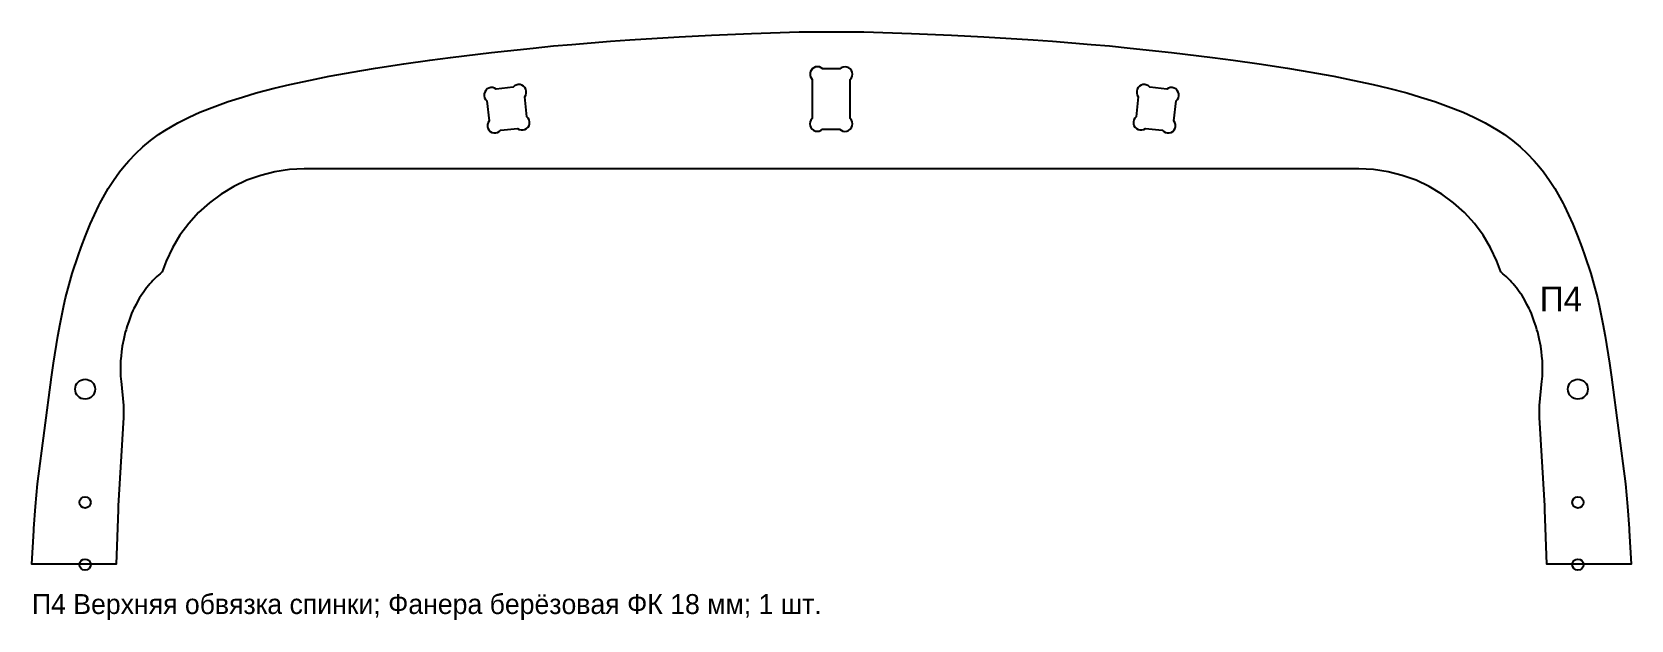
# Model space of a CAD drawing. Header units: millimetres. Extents: x 0 to 643, y -22 to 214.
import ezdxf
from ezdxf.enums import TextEntityAlignment as Align

# ---------------------------------------------------------------- set-up
doc = ezdxf.new("R2010")
doc.units = ezdxf.units.MM
for name, color, linetype in [('CUT_IN', 1, 'Continuous'), ('CUT_OUT', 7, 'Continuous'), ('DRILL', 3, 'Continuous'), ('TEXT', 8, 'Continuous')]:
    doc.layers.add(name, color=color, linetype=linetype)

msp = doc.modelspace()

# ---------------------------------------------------------------- linework, layer by layer
at = {"layer": 'CUT_IN'}
for points in [[(316.46, 174.11), (317.18, 174.41), (317.8, 174.88), (324.62, 174.87), (324.62, 174.87), (325.24, 174.39), (325.96, 174.09), (326.74, 173.98), (327.51, 174.08), (328.24, 174.38), (328.86, 174.86), (329.34, 175.48), (329.64, 176.2), (329.74, 176.98), (329.64, 177.75), (329.34, 178.48), (328.87, 179.1), (328.91, 194.8), (328.91, 194.8), (329.38, 195.42), (329.69, 196.14), (329.79, 196.92), (329.69, 197.7), (329.39, 198.42), (328.92, 199.04), (328.3, 199.52), (327.57, 199.82), (326.8, 199.93), (326.02, 199.83), (325.3, 199.53), (324.67, 199.05), (317.86, 199.07), (317.86, 199.07), (317.24, 199.55), (316.52, 199.85), (315.74, 199.95), (314.96, 199.85), (314.24, 199.55), (313.62, 199.08), (313.14, 198.46), (312.84, 197.74), (312.73, 196.96), (312.83, 196.18), (313.13, 195.46), (313.61, 194.84), (313.57, 179.14), (313.57, 179.14), (313.09, 178.52), (312.79, 177.79), (312.69, 177.02), (312.79, 176.24), (313.08, 175.52), (313.56, 174.89), (314.18, 174.41), (314.9, 174.11), (315.68, 174.01), (316.46, 174.11)], [(187.83, 173.89), (188.4, 174.43), (195.17, 175.17), (195.84, 174.76), (196.59, 174.54), (197.38, 174.52), (198.14, 174.71), (198.82, 175.09), (199.39, 175.63), (199.8, 176.3), (200.02, 177.05), (200.03, 177.83), (199.85, 178.59), (199.47, 179.28), (198.93, 179.85), (198.05, 187.91), (198.45, 188.58), (198.67, 189.33), (198.69, 190.11), (198.51, 190.87), (198.13, 191.56), (197.59, 192.13), (196.92, 192.53), (196.17, 192.75), (195.38, 192.77), (194.62, 192.58), (193.94, 192.21), (193.37, 191.67), (186.6, 190.93), (185.93, 191.33), (185.17, 191.55), (184.39, 191.57), (183.63, 191.38), (182.94, 191.01), (182.38, 190.46), (181.97, 189.79), (181.75, 189.04), (181.73, 188.26), (181.92, 187.5), (182.3, 186.81), (182.84, 186.25), (183.72, 178.18), (183.31, 177.51), (183.09, 176.76), (183.08, 175.98), (183.26, 175.22), (183.64, 174.53), (184.18, 173.97), (184.85, 173.56), (185.6, 173.34), (186.39, 173.32), (187.15, 173.51), (187.83, 173.89)], [(446.12, 174.54), (446.88, 174.76), (447.54, 175.17), (454.32, 174.43), (454.88, 173.89), (455.57, 173.51), (456.33, 173.32), (457.12, 173.34), (457.87, 173.56), (458.54, 173.97), (459.08, 174.53), (459.45, 175.22), (459.64, 175.98), (459.62, 176.76), (459.4, 177.51), (459, 178.18), (459.88, 186.25), (460.42, 186.81), (460.8, 187.5), (460.98, 188.26), (460.97, 189.04), (460.75, 189.79), (460.34, 190.46), (459.77, 191.01), (459.09, 191.38), (458.33, 191.57), (457.54, 191.55), (456.79, 191.33), (456.12, 190.93), (449.35, 191.67), (448.78, 192.21), (448.1, 192.58), (447.33, 192.77), (446.55, 192.75), (445.8, 192.53), (445.13, 192.13), (444.59, 191.56), (444.21, 190.87), (444.03, 190.11), (444.04, 189.33), (444.26, 188.58), (444.67, 187.91), (443.79, 179.85), (443.25, 179.28), (442.87, 178.59), (442.68, 177.83), (442.7, 177.05), (442.92, 176.3), (443.33, 175.63), (443.89, 175.09), (444.58, 174.71), (445.34, 174.52), (446.12, 174.54)]]:
    msp.add_lwpolyline(points, close=True, dxfattribs=at)
at = {"layer": 'CUT_OUT'}
msp.add_lwpolyline([(0.73, 14.39), (1.45, 23.23), (2.2, 32.37), (7.81, 75.15), (8.69, 80.77), (10.42, 91.6), (11.33, 96.61), (12.78, 103.96), (13.5, 107.09), (14.9, 112.44), (16.19, 116.91), (18.5, 123.97), (19.71, 127.49), (21.45, 131.97), (23.37, 136.71), (26.87, 144.2), (27.23, 144.95), (30.65, 150.97), (32.8, 154.2), (35.24, 157.73), (37.01, 159.92), (38.88, 162.12), (41.72, 165.01), (44.59, 167.79), (47.67, 170.29), (50.88, 172.77), (53.39, 174.36), (58.62, 177.45), (63.18, 179.72), (67.52, 181.69), (73.5, 184.01), (78.84, 185.94), (84.66, 187.77), (90.17, 189.41), (97.41, 191.28), (103.7, 192.82), (112, 194.6), (119.45, 196.11), (132.57, 198.42), (138.14, 199.38), (149.48, 201.06), (159.93, 202.59), (168.21, 203.63), (184.73, 205.67), (201.38, 207.43), (209.59, 208.28), (216.96, 208.91), (232.54, 210.21), (240.36, 210.73), (260.14, 211.95), (273.11, 212.58), (289.26, 213.26), (308.4, 213.91), (321.36, 213.91), (334.32, 213.91), (353.45, 213.26), (369.61, 212.58), (382.58, 211.95), (402.36, 210.73), (410.18, 210.21), (425.76, 208.91), (433.12, 208.28), (441.34, 207.43), (457.99, 205.67), (474.51, 203.63), (482.79, 202.59), (493.24, 201.06), (504.58, 199.38), (510.15, 198.42), (523.26, 196.11), (530.71, 194.6), (539.02, 192.82), (545.3, 191.28), (552.55, 189.41), (558.06, 187.77), (563.88, 185.94), (569.22, 184.01), (575.2, 181.69), (579.54, 179.72), (584.1, 177.45), (589.33, 174.36), (591.84, 172.77), (595.05, 170.29), (598.13, 167.79), (601, 165.01), (603.84, 162.12), (605.71, 159.92), (607.48, 157.73), (609.92, 154.2), (612.07, 150.97), (615.49, 144.95), (615.84, 144.2), (619.35, 136.71), (621.26, 131.97), (623.01, 127.49), (624.22, 123.97), (626.53, 116.91), (627.82, 112.44), (629.22, 107.09), (629.94, 103.96), (631.39, 96.61), (632.29, 91.6), (634.03, 80.77), (634.91, 75.15), (640.52, 32.37), (641.27, 23.23), (641.99, 14.39), (642.03, 13.6), (642.72, 0), (608.84, 0), (608.12, 21.85), (608.12, 21.92), (608.11, 22.04), (608.02, 23.51), (605.91, 58.94), (605.97, 63.82), (606.92, 73.6), (606.96, 74.44), (607.08, 75.78), (607.09, 77.52), (607.18, 79.56), (607.11, 80.63), (607.12, 81.73), (606.9, 83.64), (606.78, 85.5), (606.6, 86.39), (606.46, 87.65), (605.76, 90.63), (605.23, 93.3), (604.91, 94.26), (604.64, 95.4), (603.65, 97.97), (602.69, 100.82), (602.14, 101.93), (601.8, 102.81), (600.89, 104.44), (600.04, 106.14), (599.44, 107.03), (598.9, 107.99), (597.77, 109.48), (596.7, 111.05), (595.73, 112.17), (595.31, 112.72), (594.69, 113.37), (594.1, 114.04), (593.33, 114.79), (592.57, 115.58), (591.88, 116.17), (591.24, 116.78), (590.69, 117.2), (590.34, 117.5), (588.79, 121.83), (586.27, 127.16), (583.25, 132.21), (579.74, 136.94), (575.79, 141.3), (571.42, 145.25), (566.69, 148.76), (561.64, 151.79), (556.32, 154.3), (550.78, 156.29), (545.06, 157.72), (539.24, 158.58), (533.36, 158.87), (109.36, 158.87), (103.48, 158.58), (97.65, 157.72), (91.94, 156.29), (86.4, 154.3), (81.08, 151.79), (76.02, 148.76), (71.3, 145.25), (66.93, 141.3), (62.98, 136.94), (59.47, 132.21), (56.44, 127.16), (53.93, 121.83), (52.38, 117.5), (52.03, 117.2), (51.47, 116.78), (50.84, 116.17), (50.15, 115.58), (49.39, 114.79), (48.61, 114.04), (48.03, 113.37), (47.41, 112.72), (46.98, 112.17), (46.02, 111.05), (44.95, 109.48), (43.82, 107.99), (43.28, 107.03), (42.68, 106.14), (41.83, 104.44), (40.91, 102.81), (40.58, 101.93), (40.03, 100.82), (39.06, 97.97), (38.08, 95.4), (37.81, 94.26), (37.48, 93.3), (36.96, 90.63), (36.26, 87.65), (36.12, 86.39), (35.94, 85.5), (35.81, 83.64), (35.6, 81.73), (35.61, 80.63), (35.54, 79.56), (35.62, 77.52), (35.63, 75.78), (35.76, 74.44), (35.8, 73.6), (36.75, 63.82), (36.81, 58.94), (34.7, 23.51), (34.61, 22.04), (34.6, 21.92), (34.6, 21.85), (33.88, 0), (0, 0), (0.69, 13.6), (0.73, 14.39)], close=True, dxfattribs=at)
at = {"layer": 'DRILL'}
for centre, radius in [((21.36, 70.35), 4), ((621.36, 70.35), 4), ((21.36, 24.85), 2.25), ((621.36, 24.85), 2.25), ((21.36, -0.15), 2.25), ((621.36, -0.15), 2.25)]:
    msp.add_circle(centre, radius, dxfattribs=at)

# ---------------------------------------------------------------- texts
at = {"layer": 'TEXT'}
msp.add_text('П4', height=10, dxfattribs=at).set_placement((614.54, 106.59), align=Align.MIDDLE_CENTER)
msp.add_text('П4 Верхняя обвязка спинки; Фанера берёзовая ФК 18 мм; 1 шт.', height=8, dxfattribs=at).set_placement((0, -20))

doc.saveas('drawing.dxf')
